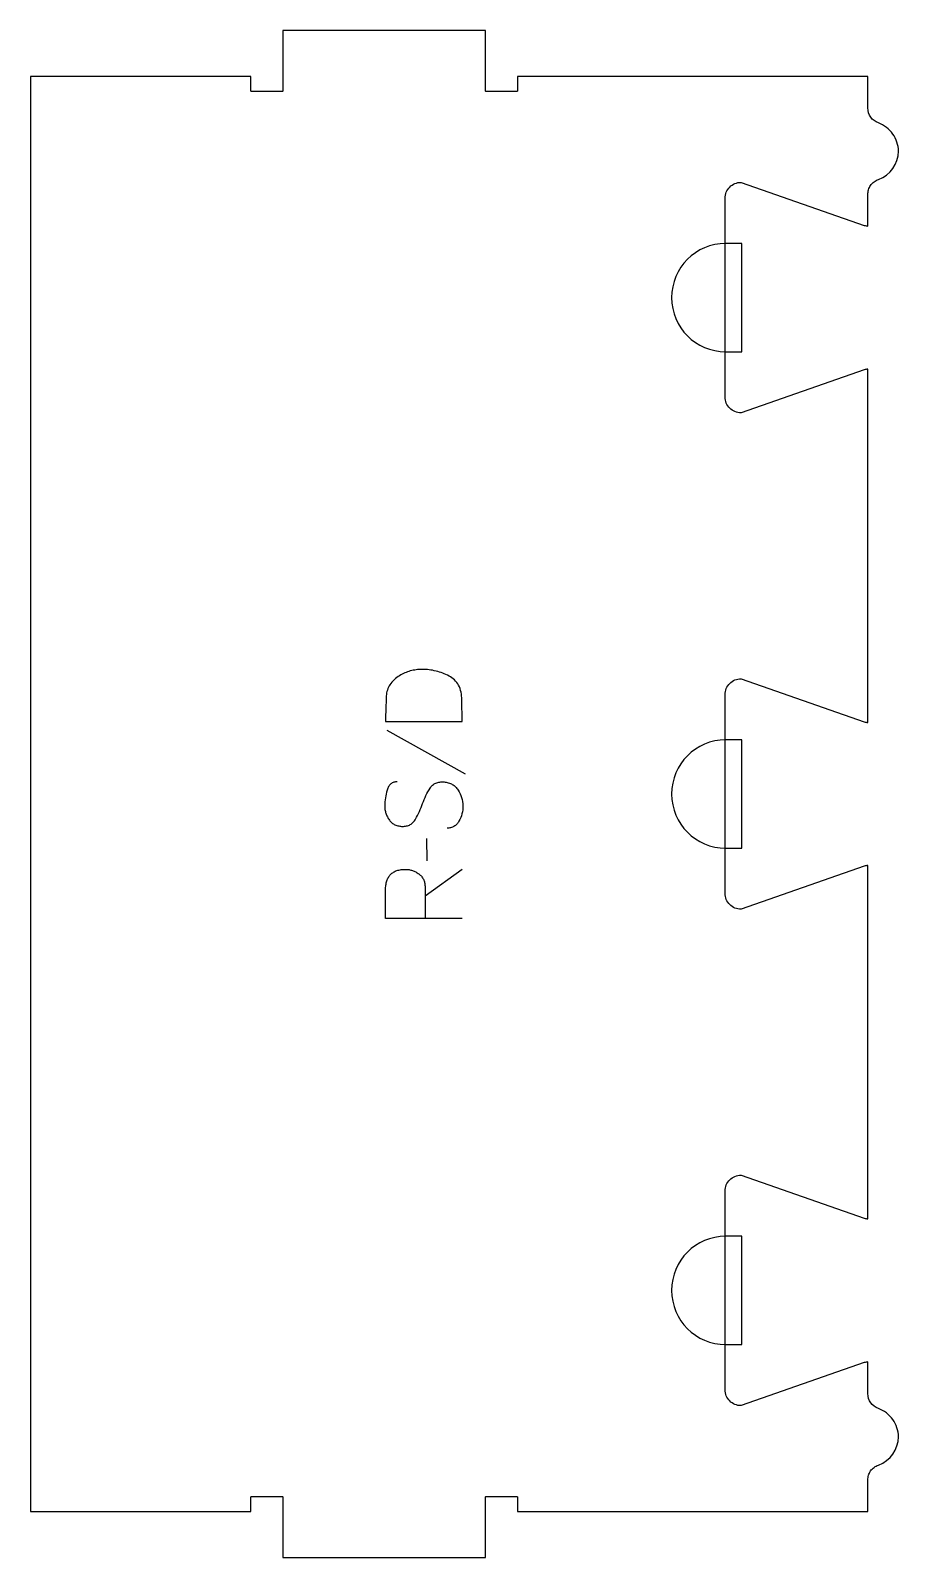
# Model space of a CAD drawing. Extents: x 0 to 340, y 0 to 600.
import ezdxf

# ---------------------------------------------------------------- set-up
doc = ezdxf.new("R2010")
doc.units = 0
for name, color, linetype in [('1_ANYTOOL_1MMDEEP_LABELS_S', 2, 'CONTINUOUS'), ('4_ANYTOOL_CUTTHROUGH_OUTSI', 5, 'CONTINUOUS'), ('5_ANYTOOL_HALF_MILL_9MM_IN', 3, 'CONTINUOUS')]:
    doc.layers.add(name, color=color, linetype=linetype)

msp = doc.modelspace()

# ---------------------------------------------------------------- linework, layer by layer
at = {"layer": '1_ANYTOOL_1MMDEEP_LABELS_S'}
for p, q in [((139.742029, 324.842889), (170.513457, 307.657175)), ((155.384886, 282.285746), (155.4706, 273.500032)), ((154.827743, 259.828604), (169.313457, 270.285746))]:
    msp.add_line(p, q, dxfattribs=at)
msp.add_lwpolyline([(139.2706, 328.271461), (169.2706, 328.271461), (169.184886, 336.800032, 0.046402), (168.87671, 339.706406, 0.07465), (167.888457, 342.435746, 0.077785), (166.299435, 344.518732, 0.06915), (164.1706, 346.057175, 0.029998), (161.675284, 347.194701, 0.031416), (159.059886, 348.017889, 0.031395), (156.342563, 348.510533, 0.029153), (153.584886, 348.671461, 0.03275), (151.259464, 348.518981, 0.035889), (148.977743, 348.050032, 0.03592), (146.802375, 347.265173, 0.033706), (144.756315, 346.185746, 0.042675), (142.666563, 344.627263, 0.065683), (140.968815, 342.666104, 0.068103), (139.964907, 340.568377, 0.065471), (139.549172, 338.278604, 0.005437), (139.359117, 333.276482, 0.00471)], format="xyb", close=True, dxfattribs=at)
for points in [[(143.856315, 304.528604, 0.071867), (142.519708, 304.33549, 0.100684), (141.338457, 303.708961, 0.047558), (140.862007, 303.234407, 0.038563), (140.473279, 302.684407, 0.037928), (140.125811, 301.987219, 0.026634), (139.8706, 301.250032, 0.028461), (139.184617, 298.226699, 0.041577), (138.927743, 295.142889, 0.036938), (139.038883, 293.640529, 0.041531), (139.3831, 292.175032, 0.041583), (139.960309, 290.797655, 0.038125), (140.749172, 289.528604, 0.057611), (141.741076, 288.458451, 0.065808), (142.961672, 287.664318, 0.06469), (144.421226, 287.186822, 0.046778), (145.956315, 287.042889, 0.052235), (147.506157, 287.205245, 0.075448), (148.956315, 287.750032, 0.076671), (150.129367, 288.666124, 0.061023), (151.013457, 289.871461, 0.021951), (152.540803, 292.900315, 0.018213), (153.8206, 296.042889, -0.02405), (155.126062, 299.144374, -0.02981), (156.756315, 302.085746, -0.068439), (157.722245, 303.227048, -0.079282), (158.974172, 304.035746, -0.076308), (160.552854, 304.460746, -0.047772), (162.199172, 304.485746, -0.046243), (163.880131, 304.192512, -0.06359), (165.450957, 303.542889, -0.064671), (166.735146, 302.570065, -0.057073), (167.749172, 301.314318, -0.067522), (169.112082, 298.34601, -0.070793), (169.613457, 295.121461, -0.064027), (169.250942, 291.982446, -0.070447), (168.0706, 289.057175, -0.054374), (167.220967, 287.898758, -0.074742), (166.109886, 287.000032, -0.075199), (164.803508, 286.477025, -0.057737), (163.399172, 286.314318)], [(169.2706, 250.828604), (139.2706, 250.828604), (139.2706, 262.185746, -0.030274), (139.377616, 263.95156, -0.049), (139.760779, 265.673246, -0.050774), (140.353235, 267.005769, -0.06445), (141.231315, 268.164318, -0.0646), (142.367345, 269.054229, -0.052254), (143.682207, 269.658961, -0.050381), (145.374756, 270.048096, -0.031337), (147.113457, 270.157175, -0.040022), (148.487514, 270.047014, -0.042626), (149.824172, 269.712532, -0.04247), (151.113891, 269.143847, -0.036572), (152.299172, 268.378604, -0.051097), (153.313127, 267.436826, -0.061981), (154.088457, 266.294675, -0.061813), (154.564957, 264.985673, -0.049309), (154.742029, 263.600032, -0.003273), (154.77972, 262.732381, -0.003121), (154.806315, 261.864318, -0.003882), (154.823234, 260.846536, -0.002215), (154.827743, 259.828604), (154.827743, 250.871461)]]:
    msp.add_lwpolyline(points, format="xyb", dxfattribs=at)
at = {"layer": '4_ANYTOOL_CUTTHROUGH_OUTSI'}
msp.add_lwpolyline([(278.797632, 344.985965), (327.081239, 328.086852, 0.061178), (328.465044, 327.855437), (328.465044, 466.544479, 0.06141), (327.070174, 466.309569), (278.797632, 449.414035, -0.084368), (278.715044, 449.4, -0.414214), (272.465044, 455.65), (272.465044, 533.65, -0.414214), (278.715044, 539.9, -0.084368), (278.797632, 539.885965), (327.081239, 522.986852, 0.061178), (328.465044, 522.755437), (328.465044, 535.154437, -0.070764), (328.728611, 537.007405, -0.078957), (329.524144, 538.696468, -0.083664), (330.888116, 540.118107, -0.07497), (332.631711, 541.046994, 0.317837), (340.465044, 552.125, 0.081314), (339.885477, 555.665195, 0.146504), (335.77625, 561.47652, 0.081314), (332.631711, 563.203006, -0.317837), (328.465044, 569.095563), (328.465044, 581.499543), (190.965044, 581.499999), (190.965044, 575.75, -0.414214), (190.715044, 575.5), (178.715044, 575.5, -0.414214), (178.465044, 575.75), (178.465044, 599.5), (98.965044, 599.5), (98.965044, 575.75, -0.414214), (98.715044, 575.5), (86.715044, 575.5, -0.414214), (86.465044, 575.75), (86.465044, 581.5), (0, 581.5), (0, 18), (86.465044, 18), (86.465044, 23.75, -0.414214), (86.715044, 24), (98.715044, 24, -0.414214), (98.965044, 23.75), (98.965044, 0), (178.465044, 0), (178.465044, 23.75, -0.414214), (178.715044, 24), (190.715044, 24, -0.414214), (190.965044, 23.75), (190.965044, 18.000002), (328.465044, 18.000914), (328.465044, 30.404904, -0.070762), (328.728713, 32.257735, -0.078952), (329.524281, 33.946652, -0.083658), (330.888212, 35.368174, -0.074967), (332.631711, 36.296994, 0.317837), (340.465044, 47.375, 0.081314), (339.885477, 50.915195, 0.146504), (335.77625, 56.72652, 0.081314), (332.631711, 58.453006, -0.317837), (328.465044, 64.345563), (328.465044, 76.744479, 0.06141), (327.070174, 76.509569), (278.797632, 59.614035, -0.084368), (278.715044, 59.6, -0.414214), (272.465044, 65.85), (272.465044, 143.85, -0.414214), (278.715044, 150.1, -0.084368), (278.797632, 150.085965), (327.081239, 133.186852, 0.061178), (328.465044, 132.955437), (328.465044, 271.644479, 0.06141), (327.070174, 271.409569), (278.797632, 254.514035, -0.084368), (278.715044, 254.5, -0.414214), (272.465044, 260.75), (272.465044, 338.75, -0.414214), (278.715044, 345, -0.084368)], format="xyb", close=True, dxfattribs=at)
at = {"layer": '5_ANYTOOL_HALF_MILL_9MM_IN'}
for points in [[(272.965044, 515.9), (272.715044, 515.9, 1), (272.715044, 473.4), (278.965044, 473.4), (278.965044, 515.9)], [(272.965044, 321), (272.715044, 321, 1), (272.715044, 278.5), (278.965044, 278.5), (278.965044, 321)], [(272.965044, 126.1), (272.715044, 126.1, 1), (272.715044, 83.6), (278.965044, 83.6), (278.965044, 126.1)]]:
    msp.add_lwpolyline(points, format="xyb", close=True, dxfattribs=at)

doc.saveas('drawing.dxf')
